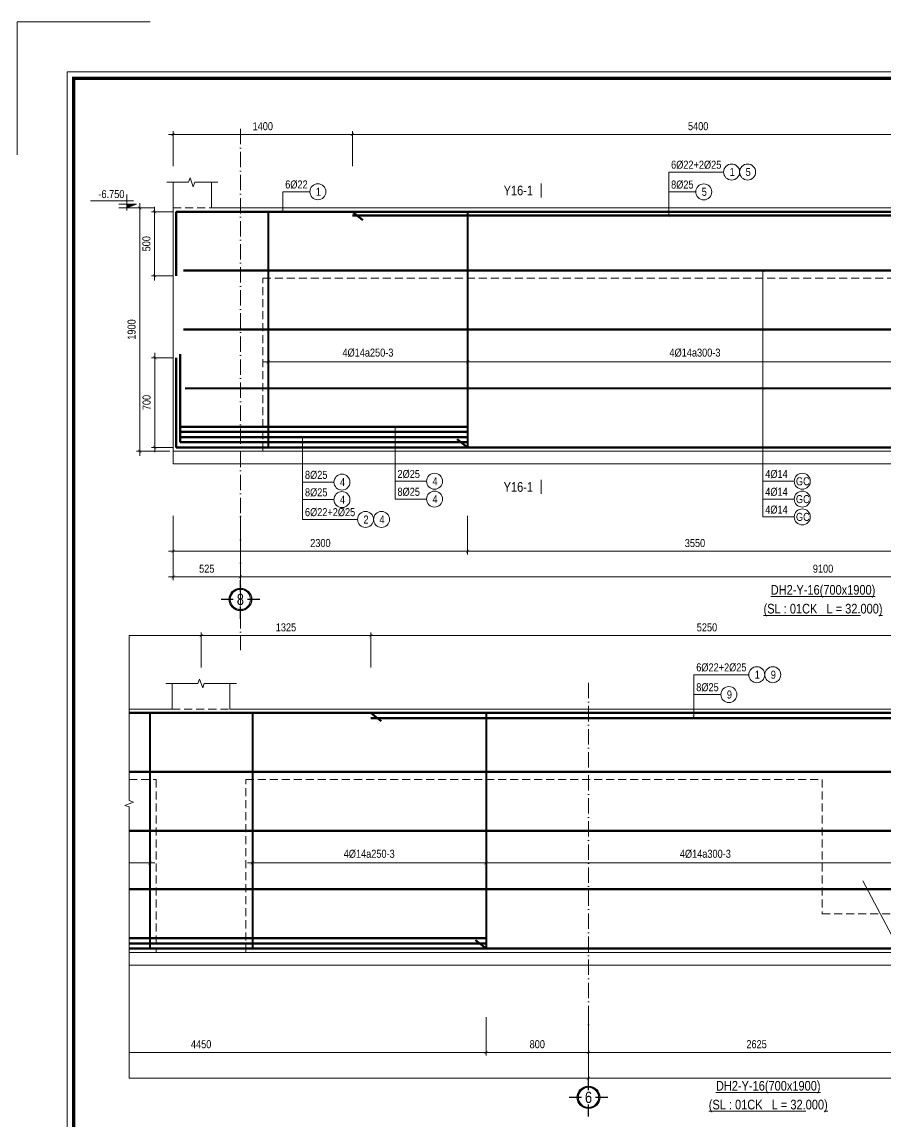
# Model space of a CAD drawing. Header units: millimetres. Extents: x 3014920 to 3563667, y -1638653 to -1356471.
# Drawn here: x 3193057 to 3199796, y -1614259 to -1605675 of the extents above; entities that cross this region are included whole.
import ezdxf
from ezdxf.enums import TextEntityAlignment as Align
from ezdxf.xclip import XClip

# ---------------------------------------------------------------- set-up
doc = ezdxf.new("R2010")
doc.units = ezdxf.units.MM
doc.header["$MEASUREMENT"] = 0
doc.header["$XCLIPFRAME"] = 0
doc.header["$PDMODE"] = 2
for name, pattern in [('6 TANG DIEN HINH 14-15$0$ACAD_ISO10W100', [18, 12, -3, 0, -3]), ('ACAD_ISO04W100', [30, 24, -3, 0, -3]), ('HIDDEN', [0.375, 0.25, -0.125])]:
    doc.linetypes.add(name, pattern=pattern)
doc.layers.get('0').update_dxf_attribs({"lineweight": 9})
doc.layers.get('Defpoints').update_dxf_attribs({"color": 10, "lineweight": 0})
for name, color, linetype, lineweight in [('2', 2, 'Continuous', 20), ('CDAI', 21, 'Continuous', 40), ('CTHEP', 50, 'Continuous', 50), ('DBAO', 90, 'Continuous', 13), ('DGIONG', 130, 'Continuous', 13), ('DMo', 9, 'HIDDEN', 9), ('HATCH', 154, 'Continuous', 9), ('KTH', 154, 'Continuous', 9), ('Net khuat', 8, 'HIDDEN', 13), ('TEXT', 7, 'Continuous', 15), ('TRUC', 251, 'ACAD_ISO04W100', 9)]:
    doc.layers.add(name, color=color, linetype=linetype, lineweight=lineweight)
doc.layers.add('8', color=8, linetype='Continuous')
doc.styles.add('HELVECONDENSE', font='VHELVCN_0.TTF')
doc.styles.add('Star-HelCon', font='VHELVCN_0.TTF')
doc.styles.add('TTP-HelCon', font='VHELVCN_0.TTF')
doc.styles.add('VNI-HELVE-CONDENSE', font='VHELVCN_0.TTF')
doc.dimstyles.new('kc-25', dxfattribs={"dimtxt": 62.5, "dimasz": 20, "dimexe": 20, "dimexo": 50, "dimgap": 25, "dimtad": 3, "dimdec": 0, "dimzin": 0, "dimdsep": 46, "dimtxsty": 'VNI-HELVE-CONDENSE', "dimblk": 'DIM', "dimcen": 2.5, "dimclrd": 256, "dimclre": 154, "dimclrt": 7, "dimaunit": 1, "dimadec": 0, "dimazin": 0, "dimtfac": 1, "dimtdec": 0, "dimtix": 1, "dimtmove": 0, "dimatfit": 3, "dimldrblk": 'DOT', "dimfxl": 1, "dimtolj": 1, "dimtzin": 0, "dimarcsym": 0})
doc.dimstyles.new('TTP-25', dxfattribs={"dimscale": 25, "dimtxt": 2.5, "dimasz": 1, "dimexe": 1, "dimexo": 1, "dimgap": 0.09, "dimtad": 0, "dimdec": 4, "dimrnd": 1, "dimzin": 9, "dimdsep": 46, "dimtxsty": 'TTP-HelCon', "dimblk": 'ARCHTICK', "dimcen": 0.09, "dimdle": 1.5, "dimclrd": 256, "dimclre": 256, "dimclrt": 7, "dimadec": 0, "dimazin": 0, "dimtfac": 1, "dimtdec": 4, "dimtmove": 0, "dimatfit": 3, "dimldrblk": 'ARCHTICK', "dimfxl": 1, "dimtvp": 1, "dimtolj": 1, "dimtzin": 0, "dimarcsym": 0})

# ---------------------------------------------------------------- blocks, each defined once
blk = doc.blocks.new('2Y-18')
at = {"layer": 'DBAO', "linetype": 'Continuous', "flags": 128}
blk.add_lwpolyline([(1500, 200), (1500, -1000), (22375, -1000)], dxfattribs=at)
blk = doc.blocks.new('_ArchTick')
at = {"color": 0, "linetype": 'ByBlock', "const_width": 0.15}
blk.add_lwpolyline([(-0.5, -0.5), (0.5, 0.5)], dxfattribs=at)
blk = doc.blocks.new('*D830')
at = {"layer": 'Defpoints', "color": 0, "transparency": 16777216}
for p in [(37300, 574), (29450, 300), (37300, 300)]:
    blk.add_point(p, dxfattribs=at)
at = {"layer": 'KTH', "lineweight": -2, "transparency": 16777216}
for p, q in [((29412.5, 574), (37337.5, 574)), ((29450, 325), (29450, 599)), ((37300, 325), (37300, 599))]:
    blk.add_line(p, q, dxfattribs=at)
at = {"layer": 'KTH', "lineweight": -2, "transparency": 16777216, "xscale": 25, "yscale": 25, "zscale": 25, "rotation": 180}
blk.add_blockref('_ArchTick', (29450, 574), dxfattribs=at)
at = {"layer": 'KTH', "lineweight": -2, "transparency": 16777216, "xscale": 25, "yscale": 25, "zscale": 25}
blk.add_blockref('_ArchTick', (37300, 574), dxfattribs=at)
at = {"layer": 'KTH', "color": 7, "transparency": 16777216, "insert": (33375, 637.8), "char_height": 62.5, "attachment_point": 5, "style": 'TTP-HelCon'}
blk.add_mtext('\\A1;7850', dxfattribs=at)
blk = doc.blocks.new('*D833')
at = {"layer": 'Defpoints', "color": 0, "transparency": 16777216}
for p in [(28350, -2200), (39500, -2200), (28350, -2701)]:
    blk.add_point(p, dxfattribs=at)
at = {"layer": 'KTH', "lineweight": -2, "transparency": 16777216}
for p, q in [((28350, -2225), (28350, -2726)), ((39500, -2225), (39500, -2726)), ((39537.5, -2701), (28312.5, -2701))]:
    blk.add_line(p, q, dxfattribs=at)
at = {"layer": 'KTH', "lineweight": -2, "transparency": 16777216, "xscale": 25, "yscale": 25, "zscale": 25, "rotation": 180}
blk.add_blockref('_ArchTick', (28350, -2701), dxfattribs=at)
at = {"layer": 'KTH', "lineweight": -2, "transparency": 16777216, "xscale": 25, "yscale": 25, "zscale": 25}
blk.add_blockref('_ArchTick', (39500, -2701), dxfattribs=at)
at = {"layer": 'KTH', "color": 7, "transparency": 16777216, "insert": (33925, -2637.2), "char_height": 62.5, "attachment_point": 5, "style": 'TTP-HelCon'}
blk.add_mtext('\\A1;11150', dxfattribs=at)
blk = doc.blocks.new('*D2039')
at = {"layer": 'Defpoints', "color": 0, "transparency": 16777216}
for p in [(16200, -2380.8), (18499.8, -2380.8), (16200, -2681.8)]:
    blk.add_point(p, dxfattribs=at)
at = {"layer": 'KTH', "lineweight": -2, "transparency": 16777216}
for p, q in [((16200, -2405.8), (16200, -2706.8)), ((18499.8, -2405.8), (18499.8, -2706.8)), ((18537.3, -2681.8), (16162.5, -2681.8))]:
    blk.add_line(p, q, dxfattribs=at)
at = {"layer": 'KTH', "lineweight": -2, "transparency": 16777216, "xscale": 25, "yscale": 25, "zscale": 25, "rotation": 180}
blk.add_blockref('_ArchTick', (16200, -2681.8), dxfattribs=at)
at = {"layer": 'KTH', "lineweight": -2, "transparency": 16777216, "xscale": 25, "yscale": 25, "zscale": 25}
blk.add_blockref('_ArchTick', (18499.8, -2681.8), dxfattribs=at)
at = {"layer": 'KTH', "color": 7, "transparency": 16777216, "insert": (17349.9, -2618), "char_height": 62.5, "attachment_point": 5, "style": 'TTP-HelCon'}
blk.add_mtext('\\A1;2300', dxfattribs=at)
blk = doc.blocks.new('*D2040')
at = {"layer": 'Defpoints', "color": 0, "transparency": 16777216}
for p in [(16200, 574), (16200, 300), (17599.8, 300)]:
    blk.add_point(p, dxfattribs=at)
at = {"layer": 'KTH', "lineweight": -2, "transparency": 16777216}
for p, q in [((17637.3, 574), (16162.5, 574)), ((16200, 325), (16200, 599)), ((17599.8, 325), (17599.8, 599))]:
    blk.add_line(p, q, dxfattribs=at)
at = {"layer": 'KTH', "lineweight": -2, "transparency": 16777216, "xscale": 25, "yscale": 25, "zscale": 25, "rotation": 180}
blk.add_blockref('_ArchTick', (16200, 574), dxfattribs=at)
at = {"layer": 'KTH', "lineweight": -2, "transparency": 16777216, "xscale": 25, "yscale": 25, "zscale": 25}
blk.add_blockref('_ArchTick', (17599.8, 574), dxfattribs=at)
at = {"layer": 'KTH', "color": 7, "transparency": 16777216, "insert": (16899.9, 637.8), "char_height": 62.5, "attachment_point": 5, "style": 'TTP-HelCon'}
blk.add_mtext('\\A1;1400', dxfattribs=at)
blk = doc.blocks.new('*D2042')
at = {"layer": 'Defpoints', "color": 0, "transparency": 16777216}
for p in [(32200, 574), (32200, 300), (33525, 300)]:
    blk.add_point(p, dxfattribs=at)
at = {"layer": 'KTH', "lineweight": -2, "transparency": 16777216}
for p, q in [((33562.5, 574), (32162.5, 574)), ((32200, 325), (32200, 599)), ((33525, 325), (33525, 599))]:
    blk.add_line(p, q, dxfattribs=at)
at = {"layer": 'KTH', "lineweight": -2, "transparency": 16777216, "xscale": 25, "yscale": 25, "zscale": 25, "rotation": 180}
blk.add_blockref('_ArchTick', (32200, 574), dxfattribs=at)
at = {"layer": 'KTH', "lineweight": -2, "transparency": 16777216, "xscale": 25, "yscale": 25, "zscale": 25}
blk.add_blockref('_ArchTick', (33525, 574), dxfattribs=at)
at = {"layer": 'KTH', "color": 7, "transparency": 16777216, "insert": (32862.5, 637.8), "char_height": 62.5, "attachment_point": 5, "style": 'TTP-HelCon'}
blk.add_mtext('\\A1;1325', dxfattribs=at)
blk = doc.blocks.new('dau truc')
blk.add_circle((0, 0), 180)
at = {"layer": '8'}
for p, q in [((0, 127), (0, 345)), ((-127, 0), (-345, 0)), ((0, -345), (0, -127)), ((345, 0), (127, 0))]:
    blk.add_line(p, q, dxfattribs=at)
blk.add_circle((0, 0), 200, dxfattribs=at)
at = {"layer": 'TEXT', "style": 'HELVECONDENSE'}
blk.add_attdef('A', text='', height=233, dxfattribs=at).set_placement((0, 0), align=Align.MIDDLE)
blk = doc.blocks.new('*D2044')
at = {"layer": 'Defpoints', "color": 0, "transparency": 16777216}
for p in [(34425, -2380.8), (35225, -2380.8), (35225, -2681.8)]:
    blk.add_point(p, dxfattribs=at)
at = {"layer": 'KTH', "lineweight": -2, "transparency": 16777216}
for p, q in [((34425, -2405.8), (34425, -2706.8)), ((35225, -2405.8), (35225, -2706.8)), ((34387.5, -2681.8), (35262.5, -2681.8))]:
    blk.add_line(p, q, dxfattribs=at)
at = {"layer": 'KTH', "lineweight": -2, "transparency": 16777216, "xscale": 25, "yscale": 25, "zscale": 25, "rotation": 180}
blk.add_blockref('_ArchTick', (34425, -2681.8), dxfattribs=at)
at = {"layer": 'KTH', "lineweight": -2, "transparency": 16777216, "xscale": 25, "yscale": 25, "zscale": 25}
blk.add_blockref('_ArchTick', (35225, -2681.8), dxfattribs=at)
at = {"layer": 'KTH', "color": 7, "transparency": 16777216, "insert": (34825, -2618), "char_height": 62.5, "attachment_point": 5, "style": 'TTP-HelCon'}
blk.add_mtext('\\A1;800', dxfattribs=at)
blk = doc.blocks.new('*D2045')
at = {"layer": 'Defpoints', "color": 0, "transparency": 16777216}
for p in [(32200, 574), (30875, 300), (32200, 300)]:
    blk.add_point(p, dxfattribs=at)
at = {"layer": 'KTH', "lineweight": -2, "transparency": 16777216}
for p, q in [((30837.5, 574), (32237.5, 574)), ((30875, 325), (30875, 599)), ((32200, 325), (32200, 599))]:
    blk.add_line(p, q, dxfattribs=at)
at = {"layer": 'KTH', "lineweight": -2, "transparency": 16777216, "xscale": 25, "yscale": 25, "zscale": 25, "rotation": 180}
blk.add_blockref('_ArchTick', (30875, 574), dxfattribs=at)
at = {"layer": 'KTH', "lineweight": -2, "transparency": 16777216, "xscale": 25, "yscale": 25, "zscale": 25}
blk.add_blockref('_ArchTick', (32200, 574), dxfattribs=at)
at = {"layer": 'KTH', "color": 7, "transparency": 16777216, "insert": (31537.5, 637.8), "char_height": 62.5, "attachment_point": 5, "style": 'TTP-HelCon'}
blk.add_mtext('\\A1;1325', dxfattribs=at)
blk = doc.blocks.new('*D2046')
at = {"layer": 'Defpoints', "color": 0, "transparency": 16777216}
for p in [(35225, -2380.8), (44625, -2380.8), (35225, -2881.8)]:
    blk.add_point(p, dxfattribs=at)
at = {"layer": 'KTH', "lineweight": -2, "transparency": 16777216}
for p, q in [((35225, -2405.8), (35225, -2906.8)), ((44625, -2405.8), (44625, -2906.8)), ((44662.5, -2881.8), (35187.5, -2881.8))]:
    blk.add_line(p, q, dxfattribs=at)
at = {"layer": 'KTH', "lineweight": -2, "transparency": 16777216, "xscale": 25, "yscale": 25, "zscale": 25, "rotation": 180}
blk.add_blockref('_ArchTick', (35225, -2881.8), dxfattribs=at)
at = {"layer": 'KTH', "lineweight": -2, "transparency": 16777216, "xscale": 25, "yscale": 25, "zscale": 25}
blk.add_blockref('_ArchTick', (44625, -2881.8), dxfattribs=at)
at = {"layer": 'KTH', "color": 7, "transparency": 16777216, "insert": (39925, -2818), "char_height": 62.5, "attachment_point": 5, "style": 'TTP-HelCon'}
blk.add_mtext('\\A1;9400', dxfattribs=at)
blk = doc.blocks.new('*D2048')
at = {"layer": 'Defpoints', "color": 0, "transparency": 16777216}
for p in [(18499.8, -2380.8), (22050, -2380.8), (22050, -2681.8)]:
    blk.add_point(p, dxfattribs=at)
at = {"layer": 'KTH', "lineweight": -2, "transparency": 16777216}
for p, q in [((18499.8, -2405.8), (18499.8, -2706.8)), ((22050, -2405.8), (22050, -2706.8)), ((18462.3, -2681.8), (22087.5, -2681.8))]:
    blk.add_line(p, q, dxfattribs=at)
at = {"layer": 'KTH', "lineweight": -2, "transparency": 16777216, "xscale": 25, "yscale": 25, "zscale": 25, "rotation": 180}
blk.add_blockref('_ArchTick', (18499.8, -2681.8), dxfattribs=at)
at = {"layer": 'KTH', "lineweight": -2, "transparency": 16777216, "xscale": 25, "yscale": 25, "zscale": 25}
blk.add_blockref('_ArchTick', (22050, -2681.8), dxfattribs=at)
at = {"layer": 'KTH', "color": 7, "transparency": 16777216, "insert": (20274.9, -2618), "char_height": 62.5, "attachment_point": 5, "style": 'TTP-HelCon'}
blk.add_mtext('\\A1;3550', dxfattribs=at)
blk = doc.blocks.new('*D2052')
at = {"layer": 'Defpoints', "color": 0, "transparency": 16777216}
for p in [(33525, 574), (33525, 300), (38775, 300)]:
    blk.add_point(p, dxfattribs=at)
at = {"layer": 'KTH', "lineweight": -2, "transparency": 16777216}
for p, q in [((38812.5, 574), (33487.5, 574)), ((33525, 325), (33525, 599)), ((38775, 325), (38775, 599))]:
    blk.add_line(p, q, dxfattribs=at)
at = {"layer": 'KTH', "lineweight": -2, "transparency": 16777216, "xscale": 25, "yscale": 25, "zscale": 25, "rotation": 180}
blk.add_blockref('_ArchTick', (33525, 574), dxfattribs=at)
at = {"layer": 'KTH', "lineweight": -2, "transparency": 16777216, "xscale": 25, "yscale": 25, "zscale": 25}
blk.add_blockref('_ArchTick', (38775, 574), dxfattribs=at)
at = {"layer": 'KTH', "color": 7, "transparency": 16777216, "insert": (36150, 637.8), "char_height": 62.5, "attachment_point": 5, "style": 'TTP-HelCon'}
blk.add_mtext('\\A1;5250', dxfattribs=at)
blk = doc.blocks.new('MC')
at = {"layer": 'CTHEP', "const_width": 10, "elevation": 0}
blk.add_lwpolyline([(36, 150), (36, 0)], dxfattribs=at)
at = {"layer": 'TEXT', "style": 'TTP-HelCon'}
blk.add_attdef('A', text='', height=100, dxfattribs=at).set_placement((-50, 26), align=Align.RIGHT)
blk = doc.blocks.new('*D2060')
at = {"layer": 'Defpoints', "color": 0, "transparency": 16777216}
for p in [(25825, -2380.8), (35225, -2380.8), (35225, -2881.8)]:
    blk.add_point(p, dxfattribs=at)
at = {"layer": 'KTH', "lineweight": -2, "transparency": 16777216}
for p, q in [((25825, -2405.8), (25825, -2906.8)), ((35225, -2405.8), (35225, -2906.8)), ((25787.5, -2881.8), (35262.5, -2881.8))]:
    blk.add_line(p, q, dxfattribs=at)
at = {"layer": 'KTH', "lineweight": -2, "transparency": 16777216, "xscale": 25, "yscale": 25, "zscale": 25, "rotation": 180}
blk.add_blockref('_ArchTick', (25825, -2881.8), dxfattribs=at)
at = {"layer": 'KTH', "lineweight": -2, "transparency": 16777216, "xscale": 25, "yscale": 25, "zscale": 25}
blk.add_blockref('_ArchTick', (35225, -2881.8), dxfattribs=at)
at = {"layer": 'KTH', "color": 7, "transparency": 16777216, "insert": (30525, -2818), "char_height": 62.5, "attachment_point": 5, "style": 'TTP-HelCon'}
blk.add_mtext('\\A1;9400', dxfattribs=at)
blk = doc.blocks.new('*D2061')
at = {"layer": 'Defpoints', "color": 0, "transparency": 16777216}
for p in [(16725, -2380.8), (25825, -2380.8), (16725, -2881.8)]:
    blk.add_point(p, dxfattribs=at)
at = {"layer": 'KTH', "lineweight": -2, "transparency": 16777216}
for p, q in [((16725, -2405.8), (16725, -2906.8)), ((25825, -2405.8), (25825, -2906.8)), ((25862.5, -2881.8), (16687.5, -2881.8))]:
    blk.add_line(p, q, dxfattribs=at)
at = {"layer": 'KTH', "lineweight": -2, "transparency": 16777216, "xscale": 25, "yscale": 25, "zscale": 25, "rotation": 180}
blk.add_blockref('_ArchTick', (16725, -2881.8), dxfattribs=at)
at = {"layer": 'KTH', "lineweight": -2, "transparency": 16777216, "xscale": 25, "yscale": 25, "zscale": 25}
blk.add_blockref('_ArchTick', (25825, -2881.8), dxfattribs=at)
at = {"layer": 'KTH', "color": 7, "transparency": 16777216, "insert": (21275, -2818), "char_height": 62.5, "attachment_point": 5, "style": 'TTP-HelCon'}
blk.add_mtext('\\A1;9100', dxfattribs=at)
blk = doc.blocks.new('*D2062')
at = {"layer": 'Defpoints', "color": 0, "transparency": 16777216}
for p in [(29975, -2380.8), (34425, -2380.8), (34425, -2681.8)]:
    blk.add_point(p, dxfattribs=at)
at = {"layer": 'KTH', "lineweight": -2, "transparency": 16777216}
for p, q in [((29975, -2405.8), (29975, -2706.8)), ((34425, -2405.8), (34425, -2706.8)), ((29937.5, -2681.8), (34462.5, -2681.8))]:
    blk.add_line(p, q, dxfattribs=at)
at = {"layer": 'KTH', "lineweight": -2, "transparency": 16777216, "xscale": 25, "yscale": 25, "zscale": 25, "rotation": 180}
blk.add_blockref('_ArchTick', (29975, -2681.8), dxfattribs=at)
at = {"layer": 'KTH', "lineweight": -2, "transparency": 16777216, "xscale": 25, "yscale": 25, "zscale": 25}
blk.add_blockref('_ArchTick', (34425, -2681.8), dxfattribs=at)
at = {"layer": 'KTH', "color": 7, "transparency": 16777216, "insert": (32200, -2618), "char_height": 62.5, "attachment_point": 5, "style": 'TTP-HelCon'}
blk.add_mtext('\\A1;4450', dxfattribs=at)
blk = doc.blocks.new('*D2063')
at = {"layer": 'Defpoints', "color": 0, "transparency": 16777216}
for p in [(23000, 574), (17599.8, 300), (23000, 300)]:
    blk.add_point(p, dxfattribs=at)
at = {"layer": 'KTH', "lineweight": -2, "transparency": 16777216}
for p, q in [((17562.3, 574), (23037.5, 574)), ((17599.8, 325), (17599.8, 599)), ((23000, 325), (23000, 599))]:
    blk.add_line(p, q, dxfattribs=at)
at = {"layer": 'KTH', "lineweight": -2, "transparency": 16777216, "xscale": 25, "yscale": 25, "zscale": 25, "rotation": 180}
blk.add_blockref('_ArchTick', (17599.8, 574), dxfattribs=at)
at = {"layer": 'KTH', "lineweight": -2, "transparency": 16777216, "xscale": 25, "yscale": 25, "zscale": 25}
blk.add_blockref('_ArchTick', (23000, 574), dxfattribs=at)
at = {"layer": 'KTH', "color": 7, "transparency": 16777216, "insert": (20299.9, 637.8), "char_height": 62.5, "attachment_point": 5, "style": 'TTP-HelCon'}
blk.add_mtext('\\A1;5400', dxfattribs=at)
blk = doc.blocks.new('DIM')
h = blk.add_hatch(color=1)
h.paths.add_polyline_path([(0.49, 0.29, 1), (0.29, 0.49), (-0.19, 0), (0.19, 0)])
h.paths.add_polyline_path([(0.19, 0), (-0.19, 0), (-0.49, -0.29, 1), (-0.29, -0.49)])
at = {"color": 9}
for p, q in [((-0.19, 0), (-1.5, 0)), ((0.19, 0), (1.5, 0))]:
    blk.add_line(p, q, dxfattribs=at)
at = {"color": 1}
for p, q in [((-0.49, -0.29), (0.29, 0.49)), ((-0.29, -0.49), (0.49, 0.29)), ((-0.19, 0), (0.19, 0))]:
    blk.add_line(p, q, dxfattribs=at)
blk.add_arc((-0.39, -0.39), 0.138, 135, 315, dxfattribs=at)
blk = doc.blocks.new('*D2066')
at = {"layer": 'Defpoints', "color": 0, "transparency": 16777216}
for p in [(16942.3, -602.9), (18499.8, -602.9), (16942.3, -1201.2)]:
    blk.add_point(p, dxfattribs=at)
at = {"layer": 'KTH', "lineweight": -2, "transparency": 16777216}
for p, q in [((16942.3, -627.9), (16942.3, -1226.2)), ((18499.8, -627.9), (18499.8, -1226.2)), ((18537.3, -1201.2), (16904.8, -1201.2))]:
    blk.add_line(p, q, dxfattribs=at)
at = {"layer": 'KTH', "lineweight": -2, "transparency": 16777216, "xscale": 25, "yscale": 25, "zscale": 25, "rotation": 180}
blk.add_blockref('_ArchTick', (16942.3, -1201.2), dxfattribs=at)
at = {"layer": 'KTH', "lineweight": -2, "transparency": 16777216, "xscale": 25, "yscale": 25, "zscale": 25}
blk.add_blockref('_ArchTick', (18499.8, -1201.2), dxfattribs=at)
at = {"layer": 'KTH', "color": 7, "transparency": 16777216, "insert": (17721, -1131.3), "char_height": 62.5, "attachment_point": 5, "style": 'TTP-HelCon'}
blk.add_mtext('\\A1;4Þ14a250-3', dxfattribs=at)
blk = doc.blocks.new('*D2067')
at = {"layer": 'Defpoints', "color": 0, "transparency": 16777216}
for p in [(18499.8, -602.9), (22050, -602.9), (22050, -1201.2)]:
    blk.add_point(p, dxfattribs=at)
at = {"layer": 'KTH', "lineweight": -2, "transparency": 16777216}
for p, q in [((18499.8, -627.9), (18499.8, -1226.2)), ((22050, -627.9), (22050, -1226.2)), ((18462.3, -1201.2), (22087.5, -1201.2))]:
    blk.add_line(p, q, dxfattribs=at)
at = {"layer": 'KTH', "lineweight": -2, "transparency": 16777216, "xscale": 25, "yscale": 25, "zscale": 25, "rotation": 180}
blk.add_blockref('_ArchTick', (18499.8, -1201.2), dxfattribs=at)
at = {"layer": 'KTH', "lineweight": -2, "transparency": 16777216, "xscale": 25, "yscale": 25, "zscale": 25}
blk.add_blockref('_ArchTick', (22050, -1201.2), dxfattribs=at)
at = {"layer": 'KTH', "color": 7, "transparency": 16777216, "insert": (20274.9, -1131.3), "char_height": 62.5, "attachment_point": 5, "style": 'TTP-HelCon'}
blk.add_mtext('\\A1;4Þ14a300-3', dxfattribs=at)
blk = doc.blocks.new('*D2071')
at = {"layer": 'Defpoints', "color": 0, "transparency": 16777216}
for p in [(29975, -602.9), (31800, -602.9), (31800, -1201.2)]:
    blk.add_point(p, dxfattribs=at)
at = {"layer": 'KTH', "lineweight": -2, "transparency": 16777216}
for p, q in [((29975, -627.9), (29975, -1226.2)), ((31800, -627.9), (31800, -1226.2)), ((29937.5, -1201.2), (31837.5, -1201.2))]:
    blk.add_line(p, q, dxfattribs=at)
at = {"layer": 'KTH', "lineweight": -2, "transparency": 16777216, "xscale": 25, "yscale": 25, "zscale": 25, "rotation": 180}
blk.add_blockref('_ArchTick', (29975, -1201.2), dxfattribs=at)
at = {"layer": 'KTH', "lineweight": -2, "transparency": 16777216, "xscale": 25, "yscale": 25, "zscale": 25}
blk.add_blockref('_ArchTick', (31800, -1201.2), dxfattribs=at)
at = {"layer": 'KTH', "color": 7, "transparency": 16777216, "insert": (30887.5, -1131.3), "char_height": 62.5, "attachment_point": 5, "style": 'TTP-HelCon'}
blk.add_mtext('\\A1;4Þ14a250-3', dxfattribs=at)
blk = doc.blocks.new('*D2072')
at = {"layer": 'Defpoints', "color": 0, "transparency": 16777216}
for p in [(34425, -602.9), (37850, -950), (34425, -1201.2)]:
    blk.add_point(p, dxfattribs=at)
at = {"layer": 'KTH', "lineweight": -2, "transparency": 16777216}
for p, q in [((34425, -627.9), (34425, -1226.2)), ((37850, -975), (37850, -1226.2)), ((37887.5, -1201.2), (34387.5, -1201.2))]:
    blk.add_line(p, q, dxfattribs=at)
at = {"layer": 'KTH', "lineweight": -2, "transparency": 16777216, "xscale": 25, "yscale": 25, "zscale": 25}
for p, rotation in [((34425, -1201.2), 179.9999999866598), ((37850, -1201.2), 359.9999999866598)]:
    blk.add_blockref('_ArchTick', p, dxfattribs=dict(at, rotation=rotation))
at = {"layer": 'KTH', "color": 7, "transparency": 16777216, "insert": (36137.5, -1131.3), "char_height": 62.5, "attachment_point": 5, "rotation": 360, "style": 'TTP-HelCon'}
blk.add_mtext('\\A1;4Þ14a300-3', dxfattribs=at)
blk = doc.blocks.new('*D2073')
at = {"layer": 'Defpoints', "color": 0, "transparency": 16777216}
for p in [(32600, -602.9), (34425, -602.9), (32600, -1201.2)]:
    blk.add_point(p, dxfattribs=at)
at = {"layer": 'KTH', "lineweight": -2, "transparency": 16777216}
for p, q in [((32600, -627.9), (32600, -1226.2)), ((34425, -627.9), (34425, -1226.2)), ((34462.5, -1201.2), (32562.5, -1201.2))]:
    blk.add_line(p, q, dxfattribs=at)
at = {"layer": 'KTH', "lineweight": -2, "transparency": 16777216, "xscale": 25, "yscale": 25, "zscale": 25}
for p, rotation in [((32600, -1201.2), 179.9999999866598), ((34425, -1201.2), 359.9999999866598)]:
    blk.add_blockref('_ArchTick', p, dxfattribs=dict(at, rotation=rotation))
at = {"layer": 'KTH', "color": 7, "transparency": 16777216, "insert": (33512.5, -1131.3), "char_height": 62.5, "attachment_point": 5, "rotation": 360, "style": 'TTP-HelCon'}
blk.add_mtext('\\A1;4Þ14a250-3', dxfattribs=at)
blk = doc.blocks.new('*D2078')
at = {"layer": 'Defpoints', "color": 0, "transparency": 16777216}
for p in [(35225, -2380.8), (37850, -2380.8), (37850, -2681.8)]:
    blk.add_point(p, dxfattribs=at)
at = {"layer": 'KTH', "lineweight": -2, "transparency": 16777216}
for p, q in [((35225, -2405.8), (35225, -2706.8)), ((37850, -2405.8), (37850, -2706.8)), ((35187.5, -2681.8), (37887.5, -2681.8))]:
    blk.add_line(p, q, dxfattribs=at)
at = {"layer": 'KTH', "lineweight": -2, "transparency": 16777216, "xscale": 25, "yscale": 25, "zscale": 25, "rotation": 180}
blk.add_blockref('_ArchTick', (35225, -2681.8), dxfattribs=at)
at = {"layer": 'KTH', "lineweight": -2, "transparency": 16777216, "xscale": 25, "yscale": 25, "zscale": 25}
blk.add_blockref('_ArchTick', (37850, -2681.8), dxfattribs=at)
at = {"layer": 'KTH', "color": 7, "transparency": 16777216, "insert": (36537.5, -2618), "char_height": 62.5, "attachment_point": 5, "style": 'TTP-HelCon'}
blk.add_mtext('\\A1;2625', dxfattribs=at)
blk = doc.blocks.new('*D2079')
at = {"layer": 'Defpoints', "color": 0, "transparency": 16777216}
for p in [(16075.6, 0), (15939.6, -1900), (16200, -1900)]:
    blk.add_point(p, dxfattribs=at)
at = {"layer": 'KTH', "lineweight": -2, "transparency": 16777216}
for p, q in [((16050.6, 0), (15914.6, 0)), ((15939.6, 37.5), (15939.6, -1937.5)), ((16175, -1900), (15914.6, -1900))]:
    blk.add_line(p, q, dxfattribs=at)
at = {"layer": 'KTH', "lineweight": -2, "transparency": 16777216, "xscale": 25, "yscale": 25, "zscale": 25}
for p, rotation in [((15939.6, 0), 90), ((15939.6, -1900), 270)]:
    blk.add_blockref('_ArchTick', p, dxfattribs=dict(at, rotation=rotation))
at = {"layer": 'KTH', "color": 7, "transparency": 16777216, "insert": (15875.7, -950), "char_height": 62.5, "attachment_point": 5, "rotation": 90, "style": 'TTP-HelCon'}
blk.add_mtext('\\A1;1900', dxfattribs=at)
blk = doc.blocks.new('CODE')
at = {"layer": 'DBAO'}
for p, q in [((-62.5, -20), (-62.5, 105)), ((-62.5, 0), (-137.5, 30)), ((-137.5, 30), (0, 30)), ((-137.5, 0), (0, 0)), ((-112.5, 55), (223.6, 55))]:
    blk.add_line(p, q, dxfattribs=at)
at = {"layer": 'HATCH', "color": 1}
blk.add_solid([(-62.5, 0), (-137.5, 30), (-62.5, 30)], dxfattribs=at)
blk = doc.blocks.new('*D2080')
at = {"layer": 'Defpoints', "color": 0, "transparency": 16777216}
for p in [(16223.4, -30), (16055.2, -530), (16223.4, -530)]:
    blk.add_point(p, dxfattribs=at)
at = {"layer": 'KTH', "lineweight": -2, "transparency": 16777216}
for p, q in [((16055.2, 7.5), (16055.2, -567.5)), ((16198.4, -30), (16030.2, -30)), ((16198.4, -530), (16030.2, -530))]:
    blk.add_line(p, q, dxfattribs=at)
at = {"layer": 'KTH', "lineweight": -2, "transparency": 16777216, "xscale": 25, "yscale": 25, "zscale": 25}
for p, rotation in [((16055.2, -30), 90), ((16055.2, -530), 270)]:
    blk.add_blockref('_ArchTick', p, dxfattribs=dict(at, rotation=rotation))
at = {"layer": 'KTH', "color": 7, "transparency": 16777216, "insert": (15991.4, -280), "char_height": 62.5, "attachment_point": 5, "rotation": 90, "style": 'TTP-HelCon'}
blk.add_mtext('\\A1;500', dxfattribs=at)
blk = doc.blocks.new('*D2083')
at = {"layer": 'Defpoints', "color": 0, "transparency": 16777216}
for p in [(16224.5, -1170), (16056.4, -1870), (16224.5, -1870)]:
    blk.add_point(p, dxfattribs=at)
at = {"layer": 'KTH', "lineweight": -2, "transparency": 16777216}
for p, q in [((16199.5, -1170), (16031.4, -1170)), ((16056.4, -1132.5), (16056.4, -1907.5)), ((16199.5, -1870), (16031.4, -1870))]:
    blk.add_line(p, q, dxfattribs=at)
at = {"layer": 'KTH', "lineweight": -2, "transparency": 16777216, "xscale": 25, "yscale": 25, "zscale": 25}
for p, rotation in [((16056.4, -1170), 90), ((16056.4, -1870), 270)]:
    blk.add_blockref('_ArchTick', p, dxfattribs=dict(at, rotation=rotation))
at = {"layer": 'KTH', "color": 7, "transparency": 16777216, "insert": (15992.6, -1520), "char_height": 62.5, "attachment_point": 5, "rotation": 90, "style": 'TTP-HelCon'}
blk.add_mtext('\\A1;700', dxfattribs=at)
blk = doc.blocks.new('*D2084')
at = {"layer": 'Defpoints', "color": 0, "transparency": 16777216}
for p in [(16200, -2380.8), (16725, -2380.8), (16200, -2881.8)]:
    blk.add_point(p, dxfattribs=at)
at = {"layer": 'KTH', "lineweight": -2, "transparency": 16777216}
for p, q in [((16200, -2405.8), (16200, -2906.8)), ((16725, -2405.8), (16725, -2906.8)), ((16762.5, -2881.8), (16162.5, -2881.8))]:
    blk.add_line(p, q, dxfattribs=at)
at = {"layer": 'KTH', "lineweight": -2, "transparency": 16777216, "xscale": 25, "yscale": 25, "zscale": 25, "rotation": 180}
blk.add_blockref('_ArchTick', (16200, -2881.8), dxfattribs=at)
at = {"layer": 'KTH', "lineweight": -2, "transparency": 16777216, "xscale": 25, "yscale": 25, "zscale": 25}
blk.add_blockref('_ArchTick', (16725, -2881.8), dxfattribs=at)
at = {"layer": 'KTH', "color": 7, "transparency": 16777216, "insert": (16462.5, -2818), "char_height": 62.5, "attachment_point": 5, "style": 'TTP-HelCon'}
blk.add_mtext('\\A1;525', dxfattribs=at)
blk = doc.blocks.new('CHG_XX_Khung ten')
blk.add_lwpolyline([(15, 579), (826, 579), (826, 15), (15, 15)], close=True)
at = {"color": 4, "linetype": 'Continuous', "const_width": 1}
blk.add_lwpolyline([(17, 577), (824, 577), (824, 17), (17, 17)], close=True, dxfattribs=at)
at = {"layer": 'Defpoints', "color": 1, "ltscale": 2}
blk.add_lwpolyline([(40.06, 594), (0, 594), (0, 554)], dxfattribs=at)
blk = doc.blocks.new('2Y-15')
at = {"layer": 'CTHEP'}
for p, q in [((6725.00001, -30), (39470, -30)), ((39394.99693, -490), (6758.73211, -490)), ((39394.99693, -950), (6760.17004, -950)), ((39394.99693, -1409.99999), (6760.17004, -1410))]:
    blk.add_line(p, q, dxfattribs=at)
at = {"layer": 'CTHEP', "elevation": 0}
for points in [[(29450.0075, -70), (37299.9961, -70)], [(6725.00001, -1870), (39460.00179, -1870), (39460.00179, -1169.52907)]]:
    blk.add_lwpolyline(points, dxfattribs=at)
at = {"layer": 'DBAO', "linetype": 'Continuous', "elevation": 0, "flags": 128}
blk.add_lwpolyline([(39500, 0), (39500, -1900), (17400, -1900), (17400, -1900)], dxfattribs=at)
at = {"layer": 'Net khuat', "ltscale": 250}
blk.add_line((28350.00179, -550), (39199.9961, -550), dxfattribs=at)
at = {"layer": 'KTH'}
dim = blk.add_linear_dim(base=(37299.9961, 574.00461), p1=(29450.0075, 300), p2=(37299.9961, 300), angle=180, dimstyle='TTP-25', override={"dimtmove": 1}, dxfattribs=at)
dim.commit()
dim.dimension.update_dxf_attribs({"geometry": '*D830', "text_midpoint": (33375.0018, 637.83794)})
dim = blk.add_linear_dim(base=(28350.0075, -2701), p1=(39500, -2200), p2=(28350.0075, -2200), dimstyle='TTP-25', override={"dimtmove": 1}, dxfattribs=at)
dim.commit()
dim.dimension.update_dxf_attribs({"geometry": '*D833', "text_midpoint": (33925.00375, -2637.16667)})
blk = doc.blocks.new('2Y-42')
at = {"layer": 'CDAI'}
for points in [[(16942.28983, -30), (16942.28983, -1870)], [(18499.76151, -30), (18499.76151, -1870)], [(31799.99248, -30), (31799.99248, -1870)], [(32599.99998, -30), (32599.99998, -1870)], [(34424.99998, -30), (34424.99998, -1870)]]:
    blk.add_lwpolyline(points, dxfattribs=at)
at = {"layer": 'CTHEP'}
for p, q in [((16223.38218, -30), (48174.99989, -30)), ((16223.38218, -30), (16223.38218, -530)), ((17681.1874, -94.5255), (17599.76151, -30)), ((22999.9999, -60), (17599.76151, -60)), ((33606.42588, -94.5255), (33524.99999, -30)), ((33524.99999, -70), (38774.99999, -70)), ((48199.99989, -490), (16282.07258, -490)), ((48199.99989, -950), (16282.07258, -950)), ((16224.54167, -1170), (16224.54167, -1870)), ((16254.54167, -1141.2356), (16254.54167, -1830)), ((48199.99989, -1404.18468), (16293.11825, -1410.12077)), ((16254.54167, -1710), (18499.76151, -1710)), ((16254.54167, -1750), (18499.76151, -1750)), ((16254.54167, -1790), (18499.76151, -1790)), ((16224.54167, -1870), (48173.8404, -1870)), ((16254.54167, -1830), (18499.76151, -1830)), ((18418.33562, -1805.4745), (18499.76151, -1870)), ((34343.57409, -1805.47451), (34424.99998, -1870))]:
    blk.add_line(p, q, dxfattribs=at)
for points in [[(29974.99248, -1790.00001), (34424.99998, -1790.00001)], [(29974.99248, -1830), (34424.99998, -1830)]]:
    blk.add_lwpolyline(points, dxfattribs=at)
at = {"layer": 'DBAO', "linetype": 'Continuous'}
for p, q in [((16499.99991, 0), (16499.99991, 200)), ((31974.99998, 200), (31974.99998, 0)), ((32424.99248, 200), (32424.99248, 0)), ((16499.99991, 0), (24074.99983, 0)), ((28898.00001, 0), (31974.99998, 0)), ((32424.99248, 0), (39874.99983, 0)), ((16199.99991, -1900), (40499.99992, -1900))]:
    blk.add_line(p, q, dxfattribs=at)
at = {"layer": 'DBAO', "linetype": 'Continuous', "flags": 128}
blk.add_lwpolyline([(16199.99991, 200), (16199.99991, -2000), (40399.99992, -2000), (40399.99992, -2450), (41299.99992, -2450), (41299.99992, -2000), (48199.99989, -2000), (48199.99989, -550)], dxfattribs=at)
at = {"layer": 'DGIONG'}
blk.add_line((37799.10179, -2156.84137), (37366.85282, -1341.60701), dxfattribs=at)
at = {"layer": 'DGIONG', "linetype": 'Continuous', "flags": 128}
for points in [[(16549.99991, 200), (16369.76151, 200), (16357.26151, 165.65653), (16332.26151, 234.34347), (16319.76151, 200), (16149.98491, 200)], [(32474.99248, 200), (32224.98873, 200), (32212.48873, 165.65653), (32187.48873, 234.34347), (32174.98873, 200), (31924.98497, 200)]]:
    blk.add_lwpolyline(points, dxfattribs=at)
at = {"layer": 'DGIONG'}
for centre in [(20561.27716, 280.26598), (20686.27716, 280.26598), (36539.3055, 268.57038), (36664.3055, 268.57038), (17330.14352, 126.06616), (20343.38766, 125.28498), (36321.416, 113.58938), (17518.47436, -2141.91985), (18240.94839, -2135.12821), (21113.05953, -2135.12821), (17518.47436, -2278.34338), (18240.94839, -2274.20645), (21113.05953, -2274.20645), (17702.16736, -2433.32433), (17827.16736, -2433.32433), (21113.05953, -2413.28469)]:
    blk.add_circle(centre, 62.5, dxfattribs=at)
at = {"layer": 'Net khuat', "ltscale": 250}
for p, q in [((16199.99991, 0), (16499.99991, 0)), ((31974.99998, 0), (32424.98497, 0)), ((32424.98497, 0), (32424.99248, 0)), ((16899.99991, -550), (23949.99991, -550)), ((16899.99991, -1900), (16899.99991, -550)), ((26374.99998, -550), (31849.99998, -550)), ((31849.99998, -550), (31849.99998, -1900)), ((32549.99998, -550), (37049.99992, -550)), ((32549.99998, -1900), (32549.99998, -550)), ((37049.99992, -550), (37049.99992, -1600)), ((37049.99992, -1600), (37749.99992, -1600))]:
    blk.add_line(p, q, dxfattribs=at)
at = {"layer": 'TRUC', "linetype": '6 TANG DIEN HINH 14-15$0$ACAD_ISO10W100', "ltscale": 10, "elevation": 0}
for points in [[(16724.99991, 617.61817), (16724.99991, -3455.08258)], [(35224.99991, 204.25188), (35224.99991, -2650.52213)]]:
    blk.add_lwpolyline(points, dxfattribs=at)
at = {"xscale": 0.75, "yscale": 0.75, "zscale": 0.75}
blk.add_blockref('MC', (19047.59679, 79.50624), dxfattribs=at).add_auto_attribs({'A': 'Y16-1'})
ref = blk.add_blockref('MC', (19047.59679, -2122.78168), dxfattribs=dict(xscale=-0.75, yscale=0.75, zscale=0.75, rotation=180))
ref.add_attrib('A', 'Y16-1', dxfattribs={"layer": 'TEXT', "height": 75, "style": 'TTP-HelCon'}).set_placement((19010.09679, -2216.91211), align=Align.RIGHT)
at = {"layer": '2', "ltscale": 300}
ref = blk.add_blockref('dau truc', (16724.99991, -3057.65997), dxfattribs=dict(at, xscale=0.436713129747659, yscale=0.436713129747659, zscale=0.436713129747659))
ref.add_attrib('A', '8', dxfattribs={"layer": 'TEXT', "height": 87.5, "style": 'HELVECONDENSE'}).set_placement((16724.99991, -3057.65997), align=Align.MIDDLE)
ref = blk.add_blockref('dau truc', (35224.99991, -3032.65997), dxfattribs=dict(at, xscale=0.436713129747659, yscale=0.436713129747659, zscale=0.436713129747659))
ref.add_attrib('A', '6', dxfattribs={"layer": 'TEXT', "height": 87.5, "style": 'HELVECONDENSE'}).set_placement((35224.99991, -3032.65997), align=Align.MIDDLE)
at = {"layer": 'KTH', "linetype": 'Continuous', "xscale": -1}
blk.add_blockref('CODE', (15777.06185, 0), dxfattribs=at)
at = {"layer": 'TEXT', "style": 'TTP-HelCon'}
for s, p in [('6Þ22+2Þ25', (20088.46928, 306.11892, 0)), ('6Þ22+2Þ25', (36066.49763, 294.42333, 0)), ('6Þ22', (17075.22514, 151.91911, 0)), ('8Þ25', (20088.46928, 151.13792, 0)), ('8Þ25', (36066.49763, 139.44233, 0)), ('8Þ25', (17229.35949, -2116.06685)), ('2Þ25', (17951.83351, -2109.27521)), ('4Þ14', (20823.94465, -2109.27521)), ('8Þ25', (17229.35949, -2252.49039)), ('8Þ25', (17951.83351, -2248.35345)), ('4Þ14', (20823.94465, -2248.35345)), ('6Þ22+2Þ25', (17229.35949, -2407.47139)), ('4Þ14', (20823.94465, -2387.43169))]:
    blk.add_text(s, height=62.5, dxfattribs=at).set_placement(p)
at = {"layer": 'TEXT', "style": 'Star-HelCon'}
for s, p in [('1', (20565.44383, 280.26598)), ('5', (20690.44383, 280.26598)), ('1', (36543.47217, 268.57038)), ('9', (36668.47217, 268.57038)), ('1', (17334.31019, 126.06616)), ('5', (20347.55433, 125.28498)), ('9', (36325.58267, 113.58938)), ('4', (17522.64103, -2141.91985)), ('4', (18245.11506, -2135.12821)), ('GC', (21117.2262, -2135.12821)), ('4', (17522.64103, -2278.34338)), ('4', (18245.11506, -2274.20645)), ('GC', (21117.2262, -2274.20645)), ('2', (17706.33403, -2433.32433)), ('4', (17831.33403, -2433.32433)), ('GC', (21117.2262, -2413.28469))]:
    blk.add_text(s, height=62.5, dxfattribs=at).set_placement(p, align=Align.MIDDLE)
at = {"layer": 'TEXT', "style": 'TTP-HelCon'}
blk.add_text('-6.750', height=62.5, dxfattribs=at).set_placement((15819.32851, 76.99499), align=Align.RIGHT)
at = {"layer": 'TEXT', "color": 6, "style": 'TTP-HelCon'}
for s, p in [('%%UDH2-Y-16(700x1900)', (36628.59259, -2979.7132)), ('%%UDH2-Y-16(700x1900)', (21274.99991, -3020.61602)), ('%%U(SL : 01CK   L = 32.%%U000%%U)', (21274.99991, -3167.51062)), ('%%U(SL : 01CK   L = 32.%%U000%%U)', (36628.59259, -3126.6078))]:
    blk.add_text(s, height=75, dxfattribs=at).set_placement(p, align=Align.CENTER)
at = {"layer": 'KTH'}
for base, p1, p2, picture, middle in [((16199.99991, 574.00461), (17599.76151, 300), (16199.99991, 300), '*D2040', (16899.88071, 637.83794)), ((32199.99248, 574.00461), (33524.99999, 300), (32199.99248, 300), '*D2042', (32862.49623, 637.83794)), ((33524.99999, 574.00461), (38774.99999, 300), (33524.99999, 300), '*D2052', (36149.99999, 637.83794)), ((16199.99991, -2881.79543), (16724.99991, -2380.79543), (16199.99991, -2380.79543), '*D2084', (16462.49991, -2817.9621)), ((16724.99991, -2881.79543), (25824.99991, -2380.79543), (16724.99991, -2380.79543), '*D2061', (21274.99991, -2817.9621)), ((22049.9999, -2681.83969), (18499.76151, -2380.79543), (22049.9999, -2380.79543), '*D2048', (20274.88071, -2618.00636)), ((34424.99998, -2681.83969), (29974.99248, -2380.79543), (34424.99998, -2380.79543), '*D2062', (32199.99623, -2618.00636)), ((35224.99991, -2881.79543), (44624.99991, -2380.79543), (35224.99991, -2380.79543), '*D2046', (39924.99991, -2817.9621))]:
    dim = blk.add_linear_dim(base=base, p1=p1, p2=p2, dimstyle='TTP-25', override={"dimtmove": 1}, dxfattribs=at)
    dim.commit()
    dim.dimension.update_dxf_attribs({"geometry": picture, "text_midpoint": middle})
for base, p1, p2, angle, picture, middle in [((22999.9999, 574.00461), (17599.76151, 300), (22999.9999, 300), 180, '*D2063', (20299.88071, 637.83794)), ((32199.99248, 574.00461), (30874.99248, 300), (32199.99248, 300), 180, '*D2045', (31537.49248, 637.83794)), ((15939.56185, -1900), (16075.56185, 0), (16199.99991, -1900), 90, '*D2079', (15875.72851, -950)), ((16199.99991, -2681.83969), (18499.76151, -2380.79543), (16199.99991, -2380.79543), 180, '*D2039', (17349.88071, -2618.00636)), ((35224.99991, -2881.79543), (25824.99991, -2380.79543), (35224.99991, -2380.79543), 180, '*D2060', (30524.99991, -2817.9621)), ((35224.99991, -2681.83969), (34424.99998, -2380.79543), (35224.99991, -2380.79543), 180, '*D2044', (34824.99995, -2618.00636))]:
    dim = blk.add_linear_dim(base=base, p1=p1, p2=p2, angle=angle, dimstyle='TTP-25', override={"dimtmove": 1}, dxfattribs=at)
    dim.commit()
    dim.dimension.update_dxf_attribs({"geometry": picture, "text_midpoint": middle})
for p1, p2, picture, middle in [((16223.38218, -30), (16223.38218, -530), '*D2080', (15991.39346, -280)), ((16224.54167, -1170), (16224.54167, -1870), '*D2083', (15992.55295, -1520))]:
    dim = blk.add_aligned_dim(p1=p1, p2=p2, distance=-168.15539, dimstyle='TTP-25', override={"dimtmove": 1}, dxfattribs=at)
    dim.commit()
    dim.dimension.update_dxf_attribs({"geometry": picture, "text_midpoint": middle})
for base, p1, p2, angle, text, picture, middle in [((16942.28983, -1201.20202), (18499.76151, -602.86333), (16942.28983, -602.86333), 180, '4Þ14a250-3', '*D2066', (17721.02567, -1131.28536)), ((31799.99248, -1201.20202), (29974.99243, -602.86333), (31799.99248, -602.86333), 0.000000013, '4Þ14a250-3', '*D2071', (30887.49246, -1131.28536)), ((32599.99998, -1201.20202), (34424.99252, -602.86333), (32599.99998, -602.86333), 179.999999987, '4Þ14a250-3', '*D2073', (33512.49625, -1131.28536)), ((34424.99247, -1201.20202), (37849.985, -950), (34424.99247, -602.86333), 179.999999987, '4Þ14a300-3', '*D2072', (36137.48873, -1131.28536))]:
    dim = blk.add_linear_dim(base=base, p1=p1, p2=p2, angle=angle, text=text, dimstyle='TTP-25', override={"dimtmove": 1}, dxfattribs=at)
    dim.commit()
    dim.dimension.update_dxf_attribs({"geometry": picture, "text_midpoint": middle})
dim = blk.add_linear_dim(base=(22049.9999, -1201.20202), p1=(18499.76151, -602.86333), p2=(22049.9999, -602.86333), text='4Þ14a300-3', dimstyle='TTP-25', override={"dimtmove": 1}, dxfattribs=at)
dim.commit()
dim.dimension.update_dxf_attribs({"geometry": '*D2067', "text_midpoint": (20274.88071, -1131.28536)})
at = {"layer": 'KTH', "color": 5}
dim = blk.add_linear_dim(base=(37849.99249, -2681.83969), p1=(35224.99991, -2380.79543), p2=(37849.99249, -2380.79543), angle=180, dimstyle='TTP-25', override={"dimtmove": 1}, dxfattribs=at)
dim.commit()
dim.dimension.update_dxf_attribs({"geometry": '*D2078', "text_midpoint": (36537.4962, -2618.00636)})
at = {"layer": 'DGIONG'}
for points in [[(20069.95744, -30), (20069.95725, 280.26598), (20498.77716, 280.26598)], [(36047.98578, -30), (36047.98559, 268.57038), (36476.8055, 268.57038)], [(17056.71321, -30), (17056.71311, 126.06616), (17267.64352, 126.06616)], [(20069.95743, -60), (20069.95725, 125.28498), (20280.88766, 125.28498)], [(36047.98577, -60), (36047.98559, 113.58938), (36258.916, 113.58938)], [(20805.35929, -490), (20805.43262, -2135.12815), (21050.55953, -2135.12815)], [(20805.35929, -950), (20805.43262, -2274.20639), (21050.55953, -2274.20639)], [(20805.35919, -1409.2813), (20805.43262, -2413.28463), (21050.55953, -2413.28463)], [(17933.32171, -1710), (17933.32148, -2135.12815), (18178.44839, -2135.12815)], [(17210.84758, -1790), (17210.84745, -2141.9198), (17455.97436, -2141.9198)], [(17933.32161, -1750), (17933.32148, -2274.20639), (18178.44839, -2274.20639)], [(17210.84768, -1830), (17210.84745, -2278.34333), (17455.97436, -2278.34333)], [(17210.84764, -1870), (17210.84745, -2433.32433), (17639.66736, -2433.32433)]]:
    blk.add_leader(points, dimstyle='kc-25', override={"dimtad": 0, "dimldrblk": 'ArchTick', "dimfxl": 100, "dimarcsym": 1}, dxfattribs=at)

msp = doc.modelspace()

# ---------------------------------------------------------------- linework, layer by layer
at = {"layer": 'DGIONG', "linetype": 'Continuous', "flags": 128}
msp.add_lwpolyline([(3193893.94484, -1613923.21787), (3193893.94492, -1611805.8663), (3193859.60146, -1611793.3663), (3193928.28839, -1611768.3663), (3193893.94492, -1611755.8663), (3193893.94481, -1610467.41783)], dxfattribs=at)

# ---------------------------------------------------------------- block references
at = {"layer": 'DGIONG', "color": 5}
ref = msp.add_blockref('2Y-15', (3165760.37269, -1606925.84632), dxfattribs=at)
XClip(ref).set_block_clipping_path([(5653.9533992968, -3385.3631853978), (17982.9509589411, 1086.293748457)])
ref = msp.add_blockref('2Y-42', (3178037.50594, -1607127.20231), dxfattribs=at)
XClip(ref).set_block_clipping_path([(15258.9983081063, -3530.983121505), (32683.209538151, 893.402555305)])
ref = msp.add_blockref('2Y-42', (3162255.9807, -1611041.42244), dxfattribs=at)
XClip(ref).set_block_clipping_path([(31637.9641182227, -3239.9305146481), (48958.9195379289, 746.057497005)])
ref = msp.add_blockref('2Y-15', (3158463.62662, -1611352.0589), dxfattribs=at)
XClip(ref).set_block_clipping_path([(14075.0602639951, -3660.3108062532), (29785.0711005898, 847.8756944209)])
at = {"layer": 'DMo'}
ref = msp.add_blockref('2Y-18', (3197688.75147, -1614229.73175), dxfattribs=at)
XClip(ref).set_block_clipping_path([(20105.8585368721, -3411.6973421671), (34727.8028935022, 877.2534781438)])

# ---------------------------------------------------------------- next in the draw order: block references
at = {"color": 5, "xscale": 25.92478421704392, "yscale": 25.92478421704392, "zscale": 25.92478421704392}
msp.add_blockref('CHG_XX_Khung ten', (3193020.57556, -1621074.38806), dxfattribs=at)

doc.saveas('drawing.dxf')
